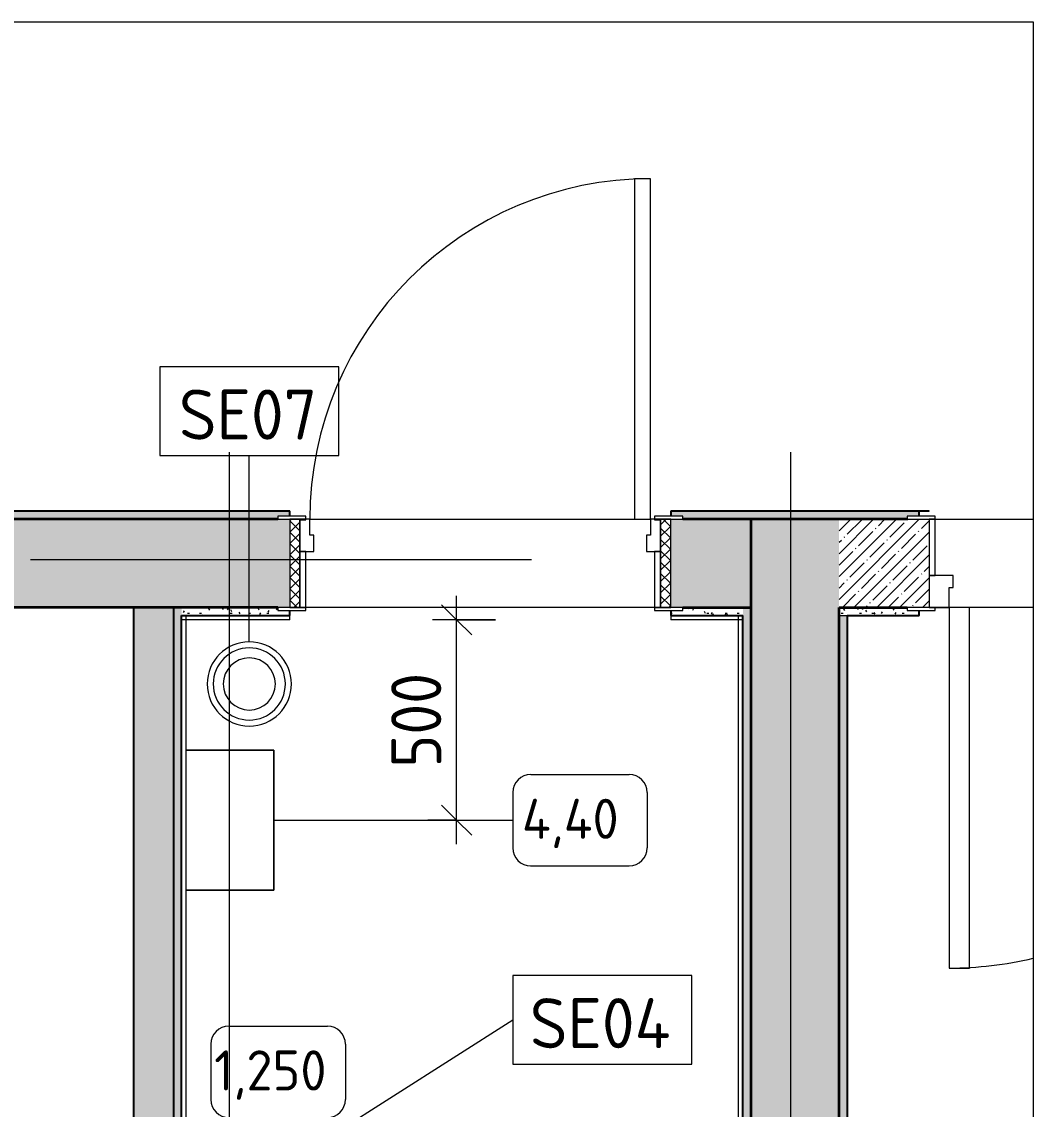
# Model space of a CAD drawing. Header units: millimetres. Extents: x 3991 to 282775, y -8553 to 29560.
# Drawn here: x 18353 to 20876, y 6428 to 9142 of the extents above; entities that cross this region are included whole.
import ezdxf

# ---------------------------------------------------------------- set-up
doc = ezdxf.new("R2010")
doc.units = ezdxf.units.MM
doc.linetypes.add('Осевая', pattern=[1587.5, 317.5, -238.125, 793.75, -238.125])
for name, color, linetype, lineweight in [('A-ANNO-DIMS', 7, 'Continuous', 9), ('A-ANNO-DIMS-50', 7, 'Continuous', 9), ('A-DETL-GENF', 7, 'Continuous', 9), ('A-DOOR', 7, 'Continuous', 9), ('A-DOOR-1', 7, 'Continuous', 15), ('A-DOOR-FRAM', 7, 'Continuous', 15), ('A-DOOR-FRAM-1', 7, 'Continuous', 9), ('A-WALL', 7, 'Continuous', 9), ('I-FURN', 7, 'Continuous', 9), ('I-FURN-IDEN', 7, 'Continuous', 9), ('I-WALL', 7, 'Continuous', 9), ('P-SANR-FIXT-IDEN', 7, 'Continuous', 9), ('S-STRS-MBND', 7, 'Continuous', 9), ('Оси', 7, 'Continuous', 9), ('Оси-2', 7, 'Осевая', 9)]:
    doc.layers.add(name, color=color, linetype=linetype, lineweight=lineweight)
for name, color, linetype, lineweight, true_color in [('A-WALL-1', 7, 'Continuous', 25, 0x3c3c3c), ('A-WALL-2', 7, 'Continuous', 35, 0x3c3c3c), ('A-WALL-FNSH-1', 7, 'Continuous', 15, 0x3c3c3c), ('P-SANR-FIXT-1', 7, 'Continuous', 15, 0x4994b4)]:
    doc.layers.add(name, color=color, linetype=linetype, lineweight=lineweight, true_color=true_color)
doc.styles.add('GOST Common', font='GOST_Common.ttf', dxfattribs={"height": 100})
doc.styles.add('GOST Common_1', font='GOST_Common.ttf', dxfattribs={"height": 125})
doc.styles.add('ISOCPEUR', font='isocpeur.ttf', dxfattribs={"width": 0.9, "height": 125})
doc.dimstyles.new('ISO-2_5_0_9К_БОЛЬШОЙ', dxfattribs={"dimscale": 304.8, "dimtxt": 124.497647, "dimasz": 0.246063, "dimexe": 0.19685, "dimexo": 0.492126, "dimgap": 0, "dimtad": 1, "dimdec": 0, "dimrnd": 10, "dimzin": 0, "dimdsep": 46, "dimtxsty": 'ISOCPEUR', "dimblk1": 'OBLIQUE', "dimblk2": 'OBLIQUE', "dimsah": 1, "dimcen": 0.09, "dimdle": 0.19685, "dimazin": 0, "dimtfac": 1, "dimtdec": 4, "dimtix": 1, "dimtmove": 0, "dimatfit": 3, "dimfxl": 1, "dimtvp": 1, "dimtolj": 1, "dimtzin": 0, "dimarcsym": 2})
pattern_1 = [(45, (-51688.46, 0), (-28.51196, 28.51196), []), (45, (-51659.95, 0), (-28.51196, 28.51196), [50.403, -10.081, 1.676, -8.404])]
pattern_2 = [(0, (-51688.461, 0), (60.96, 15.24), [5.029, -40.691, 5.029, -40.691, -243.84]), (0, (-51688.461, 0), (60.96, 15.24), [-91.44, 5.029, -86.411, 5.029, -40.691, -106.68]), (0, (-51688.461, 0), (60.96, 15.24), [-228.6, 5.029, -25.451, 5.029, -71.171]), (120, (-51665.601, 7.62), (-43.678227, 45.1729086), [5.029, -40.691, 5.029, -40.691, -243.84]), (120, (-51665.601, 7.62), (-43.678227, 45.1729086), [-91.44, 5.029, -86.411, 5.029, -40.691, -106.68]), (120, (-51665.601, 7.62), (-43.678227, 45.1729086), [-228.6, 5.029, -25.451, 5.029, -71.171]), (240, (-51657.981, 38.1), (-17.281773, -60.4129086), [5.029, -40.691, 5.029, -40.691, -243.84]), (240, (-51657.981, 38.1), (-17.281773, -60.4129086), [-91.44, 5.029, -86.411, 5.029, -40.691, -106.68]), (240, (-51657.981, 38.1), (-17.281773, -60.4129086), [-228.6, 5.029, -25.451, 5.029, -71.171])]

# ---------------------------------------------------------------- blocks, each defined once
blk = doc.blocks.new('110_Дверь_СКБ_2Ст - Д-1_л_Лестничная клетка EIS60 2-32142534-Фрагмент 1_6')
at = {"layer": 'A-DOOR'}
blk.add_arc((662.5, 110), 900, 90, 103.4466, dxfattribs=at)
at = {"layer": 'A-DOOR-1'}
for p, q in [((662.5, 1010), (612.5, 1010)), ((612.5, 1010), (612.5, 110)), ((662.5, 110), (662.5, 1010)), ((612.5, 110), (662.5, 110))]:
    blk.add_line(p, q, dxfattribs=at)
at = {"layer": 'A-DOOR-FRAM'}
for p, q in [((662.5, 110), (662.5, 60)), ((712.5, 110), (662.5, 110)), ((767.5, 118), (697.5, 118)), ((697.5, 118), (697.5, 110)), ((697.5, 110), (767.5, 110)), ((712.5, 30), (712.5, 110)), ((767.5, 110), (767.5, 118)), ((662.5, 60), (652.5, 60)), ((652.5, 60), (652.5, 30)), ((652.5, 30), (712.5, 30)), ((712.5, 30), (697.5, 30)), ((697.5, 30), (697.5, -110)), ((712.5, -110), (712.5, 30)), ((697.5, -110), (712.5, -110)), ((767.5, -110), (697.5, -110)), ((697.5, -110), (697.5, -118)), ((697.5, -118), (767.5, -118)), ((767.5, -118), (767.5, -110))]:
    blk.add_line(p, q, dxfattribs=at)
blk = doc.blocks.new('110_Дверь_СКБ_1Ст_Внутренняя1 - Д-7_л__950x2100h_Туалет-21784696-Фрагмент 1_6')
at = {"layer": 'A-DOOR'}
h = blk.add_hatch(dxfattribs=at)
h.set_pattern_fill('FP_16', color=256, style=0, pattern_type=2)
h.set_pattern_definition([(135, (1826.41, 174.685), (-14.14214, -14.14214), []), (225, (1826.41, 174.685), (14.14214, -14.14214), [])])
h.paths.add_polyline_path([(487.5, -110), (487.5, 110), (462.5, 110), (462.5, -110)])
at = {"layer": 'A-DOOR-FRAM-1'}
h = blk.add_hatch(dxfattribs=at)
h.set_pattern_fill('FP_17', color=256, style=0, pattern_type=2)
h.set_pattern_definition([(45, (-296.384, 174.685), (-14.1421, 14.1421), []), (135, (-296.384, 174.685), (-14.1421, -14.1421), [])])
h.paths.add_polyline_path([(-437.5, -110), (-437.5, 110), (-462.5, 110), (-462.5, -110)])
at = {"layer": 'A-DOOR'}
blk.add_arc((437.5, 110), 850, 90, 180, dxfattribs=at)
at = {"layer": 'A-DOOR-1'}
for p, q in [((437.5, 960), (397.5, 960)), ((397.5, 960), (397.5, 110)), ((437.5, 110), (437.5, 960)), ((397.5, 110), (437.5, 110))]:
    blk.add_line(p, q, dxfattribs=at)
at = {"layer": 'A-DOOR-FRAM'}
for p, q in [((-422.5, 118), (-492.5, 118)), ((-492.5, 118), (-492.5, 110)), ((-492.5, 110), (-422.5, 110)), ((-437.5, 110), (-462.5, 110)), ((-462.5, 110), (-462.5, -110)), ((-412.5, 110), (-437.5, 110)), ((-437.5, 110), (-437.5, 30)), ((-437.5, -110), (-437.5, 110)), ((-422.5, 110), (-437.5, 110)), ((-437.5, 110), (-437.5, 109)), ((-437.5, 109), (-422.5, 109)), ((-422.5, 110), (-422.5, 118)), ((-422.5, 109), (-422.5, 110)), ((-412.5, 70), (-412.5, 110)), ((437.5, 110), (437.5, 70)), ((462.5, 110), (437.5, 110)), ((517.5, 118), (447.5, 118)), ((447.5, 118), (447.5, 110)), ((462.5, 110), (447.5, 110)), ((447.5, 110), (447.5, 109)), ((447.5, 110), (517.5, 110)), ((447.5, 109), (462.5, 109)), ((462.5, 30), (462.5, 110)), ((487.5, 110), (462.5, 110)), ((462.5, 110), (462.5, -110)), ((462.5, 109), (462.5, 110)), ((487.5, -110), (487.5, 110)), ((517.5, 110), (517.5, 118)), ((-402.5, 70), (-412.5, 70)), ((-402.5, 30), (-402.5, 70)), ((437.5, 70), (427.5, 70)), ((427.5, 70), (427.5, 30)), ((-437.5, 30), (-402.5, 30)), ((-422.5, 30), (-437.5, 30)), ((-437.5, 30), (-437.5, -110)), ((-422.5, -110), (-422.5, 30)), ((427.5, 30), (462.5, 30)), ((462.5, 30), (447.5, 30)), ((447.5, 30), (447.5, -110)), ((462.5, -110), (462.5, 30)), ((-422.5, -110), (-492.5, -110)), ((-492.5, -110), (-492.5, -118)), ((-492.5, -118), (-422.5, -118)), ((-462.5, -110), (-437.5, -110)), ((-437.5, -110), (-422.5, -110)), ((-422.5, -118), (-422.5, -110)), ((447.5, -110), (462.5, -110)), ((517.5, -110), (447.5, -110)), ((447.5, -110), (447.5, -118)), ((447.5, -118), (517.5, -118)), ((462.5, -110), (487.5, -110)), ((517.5, -118), (517.5, -110))]:
    blk.add_line(p, q, dxfattribs=at)
blk = doc.blocks.new('мусорная корзина - Round_ Metal-30590745-Фрагмент 1_6')
at = {"layer": 'P-SANR-FIXT-1'}
for radius, start, end in [(105, 0, 180), (90, 360, 180), (65, 0, 180), (105, 180, 360), (90, 180, 360), (65, 180, 360)]:
    blk.add_arc((0, 0), radius, start, end, dxfattribs=at)
blk = doc.blocks.new('DET_L_Линия разрыва - М100-30612372-Фрагмент 1_6')
at = {"layer": 'A-DETL-GENF'}
blk.add_line((10313.2, 0), (5456.6, 0), dxfattribs=at)
blk = doc.blocks.new('DET_L_Линия разрыва - М100-30612265-Фрагмент 1_6')
at = {"layer": 'A-DETL-GENF'}
blk.add_line((3575.5, 0), (0, 0), dxfattribs=at)
blk = doc.blocks.new('Марка_Мебель - В прямоуг_Balcon_Марка-25523697-Фрагмент 1_6')
at = {"layer": 'I-FURN-IDEN'}
for p, q in [((-2.455, 2.278), (2.455, 2.278)), ((-3.355, 1.378), (-3.355, -1.384)), ((3.355, 1.378), (3.355, -1.378)), ((-2.461, -2.278), (2.455, -2.278))]:
    blk.add_line(p, q, dxfattribs=at)
for centre, radius, start, end in [((-2.455, 1.378), 0.9, 90, 180), ((2.455, 1.378), 0.9, 0, 90), ((-2.461, -1.384), 0.893, 180, 270), ((2.455, -1.378), 0.9, 270, 0)]:
    blk.add_arc(centre, radius, start, end, dxfattribs=at)
blk = doc.blocks.new('М_сантехническая_рамка1 - В рамке-30590747-Фрагмент 1_6')
at = {"layer": 'P-SANR-FIXT-IDEN'}
for p, q in [((4.293, 2.24), (-4.639, 2.24)), ((-4.639, 2.24), (-4.639, -2.178)), ((4.293, -2.178), (4.293, 2.24)), ((-4.639, -2.178), (4.293, -2.178))]:
    blk.add_line(p, q, dxfattribs=at)
blk = doc.blocks.new('DIMBLOCK30-Фрагмент 1_6')
at = {"layer": 'A-ANNO-DIMS-50'}
for p, q in [((19437.7, 7089), (19437.7, 7709)), ((19534.7, 7649), (19377.7, 7649)), ((19437.7, 7649), (19534.7, 7649)), ((19365.6, 7149), (19497.7, 7149)), ((19437.7, 7149), (19365.6, 7149))]:
    blk.add_line(p, q, dxfattribs=at)
at = {"layer": 'A-ANNO-DIMS-50', "lineweight": 20}
for p, q in [((19437.7, 7649), (19400.2, 7686.5)), ((19437.7, 7649), (19475.2, 7611.5)), ((19437.7, 7149), (19400.2, 7186.5)), ((19437.7, 7149), (19475.2, 7111.5))]:
    blk.add_line(p, q, dxfattribs=at)
at = {"layer": 'A-ANNO-DIMS-50', "color": 0, "insert": (19274.4, 7280.5), "char_height": 125, "width": 284.429, "attachment_point": 1, "rotation": 90, "line_spacing_factor": 1.149209, "style": 'ISOCPEUR'}
blk.add_mtext('500', dxfattribs=at)
blk = doc.blocks.new('_Oblique')
at = {"color": 0, "linetype": 'ByBlock', "lineweight": -2}
blk.add_line((-0.5, -0.5), (0.5, 0.5), dxfattribs=at)

msp = doc.modelspace()

# ---------------------------------------------------------------- hatches: boundary and pattern name
at = {"layer": 'I-WALL'}
h = msp.add_hatch(dxfattribs=at)
h.set_pattern_fill('FP_13', color=256, style=0, pattern_type=2)
h.set_pattern_definition(pattern_2)
h.paths.add_polyline_path([(20561.5, 7900), (20561.5, 7908), (20591.5, 7908), (20591.5, 7920), (19971.5, 7920), (19971.5, 7908), (20001.5, 7908), (20001.5, 7900)])
h.paths.add_polyline_path([(18969.4, 7900), (18991.5, 7900), (18991.5, 7908), (19021.5, 7908), (19021.5, 7920), (17671.5, 7920), (17671.5, 7908), (17701.5, 7908), (17701.5, 7900), (18695.2, 7900)])
h.paths.add_polyline_path([(16541.5, 7900), (16541.5, 7908), (16571.5, 7908), (16571.5, 7920), (15171.5, 7920), (15171.5, 7908), (15201.5, 7908), (15201.5, 7900), (15954, 7900)])
h.paths.add_polyline_path([(14191.5, 7900), (14191.5, 7908), (14221.5, 7908), (14221.5, 7920), (13124.5, 7920), (13124.5, 7900)])
h = msp.add_hatch(dxfattribs=at)
h.set_pattern_fill('FP_4', color=256, style=0, pattern_type=2)
h.set_pattern_definition(pattern_1)
h.paths.add_polyline_path([(20001.5, 7680), (20171.5, 7680), (20171.5, 7900), (19971.5, 7900), (19971.5, 7680)])
h.paths.add_polyline_path([(18969.4, 7680), (19021.5, 7680), (19021.5, 7900), (17671.5, 7900), (17671.5, 7680), (18731.5, 7680)])
h.paths.add_polyline_path([(16571.5, 7680), (16571.5, 7900), (15171.5, 7900), (15171.5, 7680), (16541.5, 7680)])
h = msp.add_hatch(dxfattribs=at)
h.set_pattern_fill('FP_4', color=256, style=0, pattern_type=2)
h.set_pattern_definition(pattern_1)
h.paths.add_polyline_path([(20171.5, -100), (20391.5, -100), (20391.5, 7900), (20171.5, 7900), (20171.5, 120)])
h = msp.add_hatch(dxfattribs=at)
h.set_pattern_fill('FP_4', color=256, style=0, pattern_type=2)
h.set_pattern_definition(pattern_1)
h.paths.add_polyline_path([(20616.5, 7680), (20616.5, 7900), (20391.5, 7900), (20391.5, 7680), (20561.5, 7680)])
h = msp.add_hatch(dxfattribs=at)
h.set_pattern_fill('FP_15', color=256, style=0, pattern_type=2)
h.set_pattern_definition([(135, (-51688.46, 0), (-37.717076, -37.717076), [53.34, -8.89, 1.778, -8.89]), (135, (-51688.46, 37.694), (-37.717076, -37.717076), []), (50, (-51688.46, 0), (63.763904, -5.57885), [6.667, -73.342]), (355, (-51688.46, 0), (-12.334876, 66.869514), [5.334, -58.674]), (100.451, (-51683.15, -0.465), (51.43036, 61.29098), [5.667, -62.332]), (46.184, (-51688.46, 17.78), (94.87722, -14.71484), [10.001, -110.014]), (96.636, (-51680.56, 16.55), (83.09115, 86.5993), [8.5, -93.497]), (351.184, (-51688.46, 17.78), (83.09204, 86.59928), [8.001, -88.011]), (21, (-51679.57, 13.335), (53.064487, -35.792726), [6.667, -73.342]), (326, (-51679.57, 13.335), (21.63066, 64.46546), [5.334, -58.674]), (71.451, (-51675.15, 10.35), (74.69646, 28.672367), [5.667, -62.332]), (37.5, (-51688.461, 0), (1.080413, 29.594271), [1.676, -56.286, 1.676, -57.887, -58.896]), (37.5, (-51688.461, 0), (1.080413, 29.594271), [-117.526, 1.676, -57.22]), (7.5, (-51688.46, 0), (23.386368, 35.063507), [1.676, -32.283, 1.676, -54.953, -22.447]), (7.5, (-51688.46, 0), (23.386368, 35.063507), [-90.589, 1.676, -20.771]), (327.5, (-51708.286, 0), (47.456567, -2.005468), [1.676, -20.549, 1.676, -67.666, -92.011]), (327.5, (-51708.286, 0), (47.456567, -2.005468), [-91.567, 1.676, -90.335]), (317.5, (-51717.176, 0), (51.844948, 8.89904), [1.676, -27.216, 1.676, -44.374, -65.341]), (317.5, (-51717.176, 0), (51.844948, 8.89904), [-74.943, 1.676, -63.665])])
h.paths.add_polyline_path([(18731.5, 3980), (18731.5, 7680), (18631.5, 7680), (18631.5, 3980), (18695.2, 3980)])
h = msp.add_hatch(dxfattribs=at)
h.set_pattern_fill('FP_13', color=256, style=0, pattern_type=2)
h.set_pattern_definition(pattern_2)
h.paths.add_polyline_path([(18751.5, 3760), (18751.5, 7680), (18731.5, 7680), (18731.5, 3760)])
h = msp.add_hatch(dxfattribs=at)
h.set_pattern_fill('FP_13', color=256, style=0, pattern_type=2)
h.set_pattern_definition(pattern_2)
h.paths.add_polyline_path([(20151.5, 7660), (20151.5, 7680), (20001.5, 7680), (20001.5, 7672), (19971.5, 7672), (19971.5, 7660), (20138.5, 7660)])
h.paths.add_polyline_path([(18751.5, 7660), (19021.5, 7660), (19021.5, 7672), (18991.5, 7672), (18991.5, 7680), (18751.5, 7680)])
h = msp.add_hatch(dxfattribs=at)
h.set_pattern_fill('FP_13', color=256, style=0, pattern_type=2)
h.set_pattern_definition(pattern_2)
h.paths.add_polyline_path([(20151.5, 140), (20171.5, 140), (20171.5, 7680), (20151.5, 7680), (20151.5, 141)])
h = msp.add_hatch(dxfattribs=at)
h.set_pattern_fill('FP_13', color=256, style=0, pattern_type=2)
h.set_pattern_definition(pattern_2)
h.paths.add_polyline_path([(20561.5, 7660), (20591.5, 7660), (20591.5, 7672), (20561.5, 7672), (20561.5, 7680), (20391.5, 7680), (20391.5, 7660), (20411.5, 7660)])
h = msp.add_hatch(dxfattribs=at)
h.set_pattern_fill('FP_13', color=256, style=0, pattern_type=2)
h.set_pattern_definition(pattern_2)
h.paths.add_polyline_path([(20391.5, 120), (20411.5, 120), (20411.5, 7660), (20391.5, 7660), (20391.5, 1471.9)])

# ---------------------------------------------------------------- linework, layer by layer
at = {"layer": 'A-WALL'}
for p, q in [((20391.5, 7921), (20391.5, 7920)), ((20391.5, 7660), (20411.5, 7660)), ((20412.5, 7659), (20411.5, 7659))]:
    msp.add_line(p, q, dxfattribs=at)
at = {"layer": 'A-WALL-1'}
for p, q in [((19021.5, 7920), (17671.5, 7920)), ((17701.5, 7900), (18991.5, 7900)), ((19021.5, 7908), (19021.5, 7920)), ((20591.5, 7920), (19971.5, 7920)), ((19971.5, 7920), (19971.5, 7908)), ((20001.5, 7900), (20561.5, 7900)), ((20591.5, 7908), (20591.5, 7920)), ((18631.5, 7680), (18631.5, 3980)), ((18731.5, 7680), (18731.5, 3980)), ((18751.5, 3740), (18751.5, 7660)), ((18751.5, 7660), (19021.5, 7660)), ((19021.5, 7660), (19021.5, 7672)), ((19971.5, 7672), (19971.5, 7660)), ((19971.5, 7660), (20151.5, 7660)), ((20151.5, 140), (20151.5, 7660)), ((20411.5, 7660), (20591.5, 7660)), ((20411.5, 7660), (20411.5, 140)), ((20591.5, 7660), (20591.5, 7672))]:
    msp.add_line(p, q, dxfattribs=at)
at = {"layer": 'A-WALL-2'}
for p, q in [((18991.5, 7900), (17701.5, 7900)), ((20561.5, 7900), (20001.5, 7900)), ((20171.5, 7900), (20171.5, 120)), ((18991.5, 7680), (17701.5, 7680)), ((20001.5, 7680), (20171.5, 7680)), ((20391.5, 120), (20391.5, 7680)), ((20391.5, 7680), (20561.5, 7680))]:
    msp.add_line(p, q, dxfattribs=at)
at = {"layer": 'A-WALL-FNSH-1'}
for p, q in [((19021.5, 7921), (17671.5, 7921)), ((19021.5, 7920), (19021.5, 7921)), ((20616.5, 7921), (19971.5, 7921)), ((19971.5, 7921), (19971.5, 7920)), ((20591.5, 7920), (20616.5, 7920)), ((20616.5, 7920), (20616.5, 7921)), ((18752.5, 7659), (19021.5, 7659)), ((18752.5, 3739), (18752.5, 7659)), ((19021.5, 7659), (19021.5, 7660)), ((19971.5, 7660), (19971.5, 7659)), ((19971.5, 7659), (20150.5, 7659)), ((20150.5, 7659), (20150.5, 140)), ((20412.5, 7659), (20591.5, 7659)), ((20412.5, 7659), (20412.5, 140)), ((20591.5, 7659), (20591.5, 7660))]:
    msp.add_line(p, q, dxfattribs=at)
at = {"layer": 'I-FURN'}
for p, q in [((18981.5, 7324), (18762.5, 7324)), ((18762.5, 7324), (18981.5, 7324)), ((18981.5, 6974), (18981.5, 7324)), ((18981.5, 7324), (18981.5, 6974)), ((18762.5, 6974), (18981.5, 6974)), ((18981.5, 6974), (18762.5, 6974))]:
    msp.add_line(p, q, dxfattribs=at)
at = {"layer": 'I-FURN-IDEN'}
msp.add_line((18981.5, 7149), (19577.6, 7149), dxfattribs=at)
at = {"layer": 'I-WALL'}
for p, q in [((19071.5, 7900), (19881.5, 7900)), ((20631.5, 7900), (20875.6, 7900)), ((18762.5, 7660), (18762.5, 3729)), ((19021.5, 7649), (19021.5, 7659)), ((19931.5, 7680), (19061.5, 7680)), ((19971.5, 7659), (19971.5, 7649)), ((20140.5, 526.5), (20140.5, 7660)), ((20875.6, 7680), (20716.5, 7680)), ((19021.5, 7649), (18751.5, 7649)), ((20151.5, 7649), (19971.5, 7649))]:
    msp.add_line(p, q, dxfattribs=at)
at = {"layer": 'P-SANR-FIXT-IDEN'}
for p, q in [((18920.5, 7594), (18920.5, 8059.6)), ((18858.6, 6192.5), (19577.6, 6651))]:
    msp.add_line(p, q, dxfattribs=at)
at = {"layer": 'S-STRS-MBND'}
for p, q in [((20391.5, 7680), (20391.5, 5169.7)), ((20875.6, 7680), (20391.5, 7680))]:
    msp.add_line(p, q, dxfattribs=at)
at = {"layer": 'Оси'}
for p, q in [((18871.5, 6817.9), (18871.5, 8067.9)), ((20271.5, 6817.9), (20271.5, 8067.9)), ((18374.4, 7800), (19624.4, 7800))]:
    msp.add_line(p, q, dxfattribs=at)
at = {"layer": 'Оси-2'}
for p, q in [((13180.2, 7800), (18374.4, 7800)), ((18871.5, -656.3), (18871.5, 6817.9)), ((20271.5, -656.3), (20271.5, 6817.9))]:
    msp.add_line(p, q, dxfattribs=at)

# ---------------------------------------------------------------- block references
at = {"layer": 'A-DETL-GENF'}
for name, p, rotation in [('DET_L_Линия разрыва - М100-30612265-Фрагмент 1_6', (20875.6, 9141.8), 180), ('DET_L_Линия разрыва - М100-30612372-Фрагмент 1_6', (20875.6, -1171.4), 90.00000000000007)]:
    msp.add_blockref(name, p, dxfattribs=dict(at, rotation=rotation))
at = {"layer": 'A-DOOR'}
msp.add_blockref('110_Дверь_СКБ_1Ст_Внутренняя1 - Д-7_л__950x2100h_Туалет-21784696-Фрагмент 1_6', (19484, 7790), dxfattribs=at)
at = {"layer": 'A-DOOR', "rotation": 180}
msp.add_blockref('110_Дверь_СКБ_2Ст - Д-1_л_Лестничная клетка EIS60 2-32142534-Фрагмент 1_6', (21329, 7790), dxfattribs=at)
at = {"layer": 'I-FURN-IDEN', "xscale": 49.99999999999998, "yscale": 49.99999999999998, "zscale": 49.99999999999998}
for p in [(19745.3, 7149), (18992.5, 6520.9)]:
    msp.add_blockref('Марка_Мебель - В прямоуг_Balcon_Марка-25523697-Фрагмент 1_6', p, dxfattribs=at)
at = {"layer": 'P-SANR-FIXT-1'}
msp.add_blockref('мусорная корзина - Round_ Metal-30590745-Фрагмент 1_6', (18920.5, 7489), dxfattribs=at)
at = {"layer": 'P-SANR-FIXT-IDEN', "xscale": 49.99999999999998, "yscale": 49.99999999999998, "zscale": 49.99999999999998}
for p in [(18929.2, 8168.5), (19809.5, 6649.4)]:
    msp.add_blockref('М_сантехническая_рамка1 - В рамке-30590747-Фрагмент 1_6', p, dxfattribs=at)

# ---------------------------------------------------------------- texts
at = {"layer": 'I-FURN-IDEN', "char_height": 100, "attachment_point": 1, "style": 'GOST Common'}
for s, insert, width in [('4,40', (19600.6, 7202.5), 332.7), ('1,250', (18833, 6574.5), 368.776)]:
    msp.add_mtext(s, dxfattribs=dict(at, insert=insert, width=width))
at = {"layer": 'P-SANR-FIXT-IDEN', "char_height": 125, "attachment_point": 1, "style": 'GOST Common_1'}
for s, insert, width in [('SE07', (18744.9, 8223.9), 444.937), ('SE04', (19620.2, 6704.9), 456.962)]:
    msp.add_mtext(s, dxfattribs=dict(at, insert=insert, width=width))

# ---------------------------------------------------------------- dimensions: what is measured, and where the dimension line sits
at = {"layer": 'A-ANNO-DIMS'}
dim = msp.add_linear_dim(base=(19437.7, 7649), p1=(19215.6, 7149), p2=(19384.7, 7649), angle=90, dimstyle='ISO-2_5_0_9К_БОЛЬШОЙ', override={"dimpost": '<>', "dimfxl": 527.829189}, dxfattribs=at)
dim.commit()
dim.dimension.update_dxf_attribs({"geometry": 'DIMBLOCK30-Фрагмент 1_6', "text_midpoint": (19375.2, 7399)})

doc.saveas('drawing.dxf')
